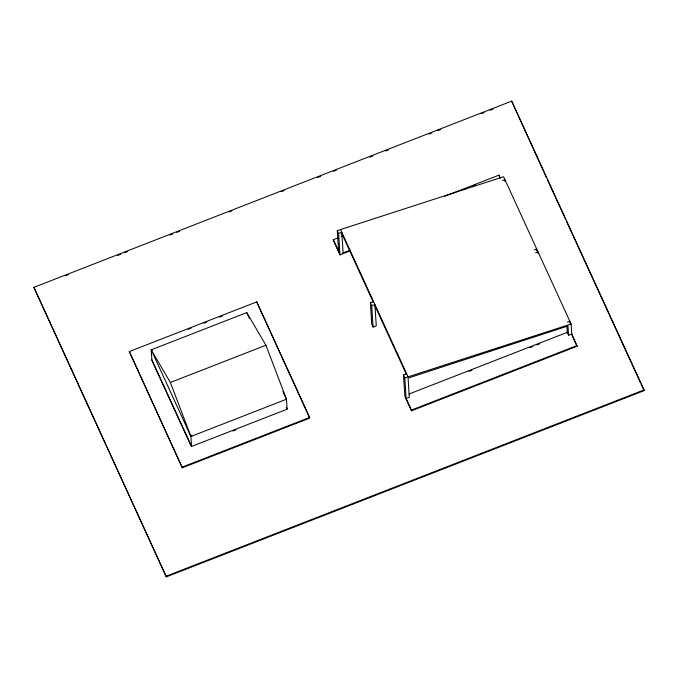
<?xml version="1.0" encoding="UTF-8"?>
<svg xmlns="http://www.w3.org/2000/svg" width="678" height="678" viewBox="0 0 678 678"><rect width="100%" height="100%" fill="white"/><g stroke="black" fill="none" stroke-linecap="round" stroke-linejoin="round"><path stroke-width="1.02" d="M33.9 287.353L511.661 101.124L644.058 389.935L644.1 390.647L166.339 576.876L33.9 287.353L166.339 576.876M65.469 275.776L68.427 274.624M117.675 255.428L120.633 254.275M124.574 252.741L127.532 251.589M169.89 235.08L172.839 233.927M176.78 232.385L179.738 231.232M228.994 212.036L231.944 210.883M281.201 191.688L284.158 190.535M317.651 177.475L320.601 176.331M333.415 171.339L336.364 170.186M369.857 157.127L372.815 155.974M385.621 150.982L388.579 149.83M428.962 134.091L431.92 132.939M437.827 130.634L440.785 129.481M481.177 113.734L484.126 112.582M490.041 110.285L492.991 109.133M338.661 251.962L337.28 230.622L503.593 176.729L571.113 324.025L571.808 334.695L577.097 346.246L411.478 410.809L404.859 396.367L403.478 375.027L406.664 373.79M350.051 250.928L339.983 254.852L338.602 233.512L341.788 232.274L343.17 253.606M339.983 254.852L333.364 240.41L333.322 239.698L338.246 237.775M341.204 236.622L343.178 235.851M444.726 196.273L498.949 175.136L500.271 178.026M463.498 189.687L466.456 188.526M472.371 186.221L475.329 185.069M502.534 180.551L504.924 179.619L505.042 181.56M343.127 252.894L350.009 250.216M129.312 351.56L256.716 301.896L309.668 417.419L309.719 418.131L182.314 467.795L129.312 351.56L182.314 467.795M188.162 329.347L191.094 328.203M203.841 323.236L206.782 322.092M219.519 317.126L222.46 315.982M151.855 359.789L191.569 446.438L287.125 409.19L286.48 399.232L265.929 345.246L246.767 312.592L151.211 349.831L151.897 360.501M373.086 327.05L371.705 305.719L374.892 304.473L376.265 325.813L373.086 327.05L371.756 324.16L370.383 302.829L373.561 301.583M191.569 446.438L190.925 436.479L151.211 349.831L170.381 382.485L265.929 345.246M534.306 249.868L536.696 248.936L536.815 250.877M535.628 252.758L538.018 251.826L538.146 253.767M232.995 431.022L235.944 429.869M406.181 399.257L404.8 377.917L571.113 324.025M182.263 467.083L309.668 417.419M567.401 322.067L569.791 321.143L569.918 323.075M408.978 394.028L567.249 332.339L568.571 335.229L571.757 333.983L577.097 346.246M468.99 371.366L471.939 370.222M529.942 347.611L532.891 346.458M536.823 344.924L539.773 343.78M411.478 410.809L411.427 410.097L577.054 345.534M166.288 576.164L644.058 389.935M546.57 177.89L511.661 101.124M547.46 179.814L565.545 219.282M566.435 221.206L640.125 381.985M641.015 383.909L644.1 390.647M499.872 177.772L498.949 175.136M340.466 229.384L407.986 376.68M341.882 233.69L373.214 302.049M374.976 305.897L406.308 374.248M337.28 230.622L338.602 233.512M370.383 302.829L371.705 305.719M403.478 375.027L404.8 377.917M333.322 239.698L338.619 251.25M411.427 410.097L406.13 398.545L409.317 397.3L408.08 378.104L567.978 325.982L568.571 335.229M309.278 417.173L256.716 301.896M246.767 312.592L249.411 318.363M282.946 391.528L286.48 399.232L190.925 436.479L170.381 382.485M286.252 407.292L287.125 409.19M152.169 349.458L152.567 350.331M191.484 435.242L191.882 436.107M152.338 361.467L190.738 445.217M566.85 326.177L567.3 333.051"/></g></svg>
